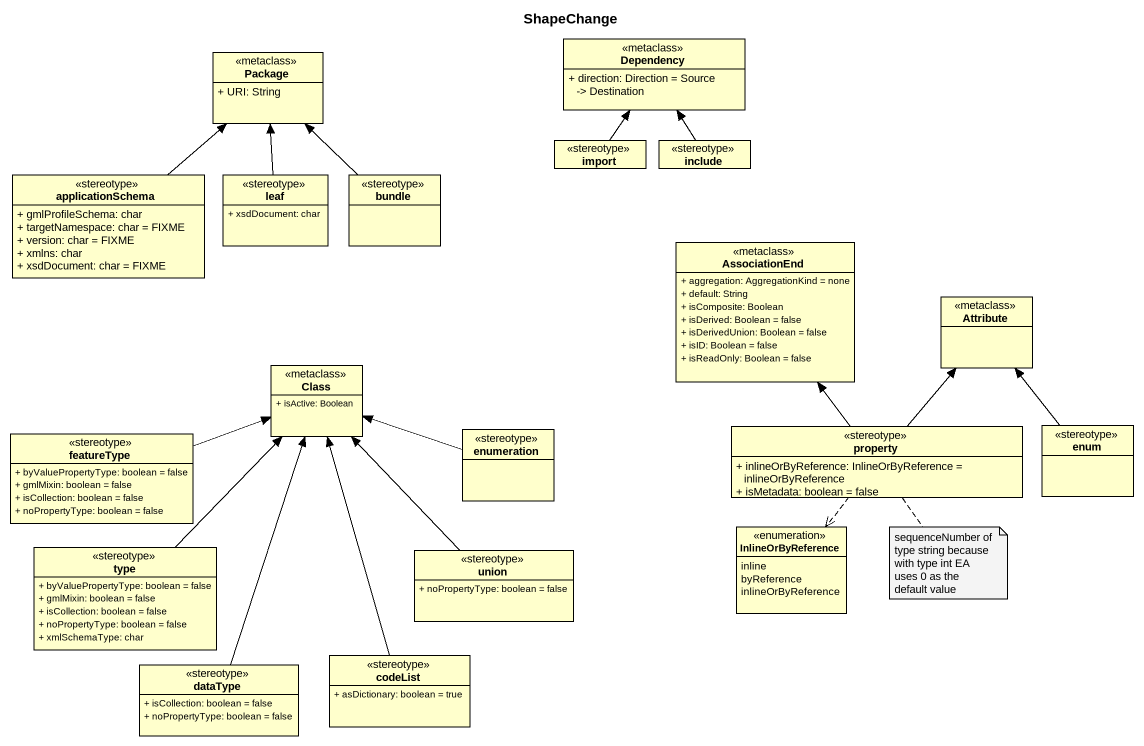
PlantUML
@startuml
title ShapeChange
hide circle
hide empty members
skinparam classAttributeIconSize 0
class "Package" as Package_ <<metaclass>> {
  + URI: String
}
class Dependency <<metaclass>> {
  + direction: Direction = Source -> Destination
}
class import <<stereotype>>
class include <<stereotype>>
class applicationSchema <<stereotype>> {
  + gmlProfileSchema: char
  + targetNamespace: char = FIXME
  + version: char = FIXME
  + xmlns: char
  + xsdDocument: char = FIXME
}
class leaf <<stereotype>> {
  + xsdDocument: char
}
class bundle <<stereotype>>
class AssociationEnd <<metaclass>> {
  + aggregation: AggregationKind = none
  + default: String
  + isComposite: Boolean
  + isDerived: Boolean = false
  + isDerivedUnion: Boolean = false
  + isID: Boolean = false
  + isReadOnly: Boolean = false
}
class Attribute <<metaclass>>
class "Class" as Class_ <<metaclass>> {
  + isActive: Boolean
}
class property <<stereotype>> {
  + inlineOrByReference: InlineOrByReference = inlineOrByReference
  + isMetadata: boolean = false
}
class "enum" as enum_ <<stereotype>>
class featureType <<stereotype>> {
  + byValuePropertyType: boolean = false
  + gmlMixin: boolean = false
  + isCollection: boolean = false
  + noPropertyType: boolean = false
}
class enumeration <<stereotype>>
class type <<stereotype>> {
  + byValuePropertyType: boolean = false
  + gmlMixin: boolean = false
  + isCollection: boolean = false
  + noPropertyType: boolean = false
  + xmlSchemaType: char
}
class union <<stereotype>> {
  + noPropertyType: boolean = false
}
enum InlineOrByReference {
  inline
  byReference
  inlineOrByReference
}
class codeList <<stereotype>> {
  + asDictionary: boolean = true
}
class dataType <<stereotype>> {
  + isCollection: boolean = false
  + noPropertyType: boolean = false
}
import -up-> Dependency
include -up-> Dependency
applicationSchema -up-> Package_
leaf -up-> Package_
bundle -up-> Package_
property -up-> AssociationEnd
property -up-> Attribute
property ..> InlineOrByReference
enum_ -up-> Attribute
featureType -right-> Class_
enumeration -left-> Class_
type -up-> Class_
union -up-> Class_
codeList -up-> Class_
dataType -up-> Class_
note bottom of property : sequenceNumber of type string because with type int EA uses 0 as the default value
@enduml
